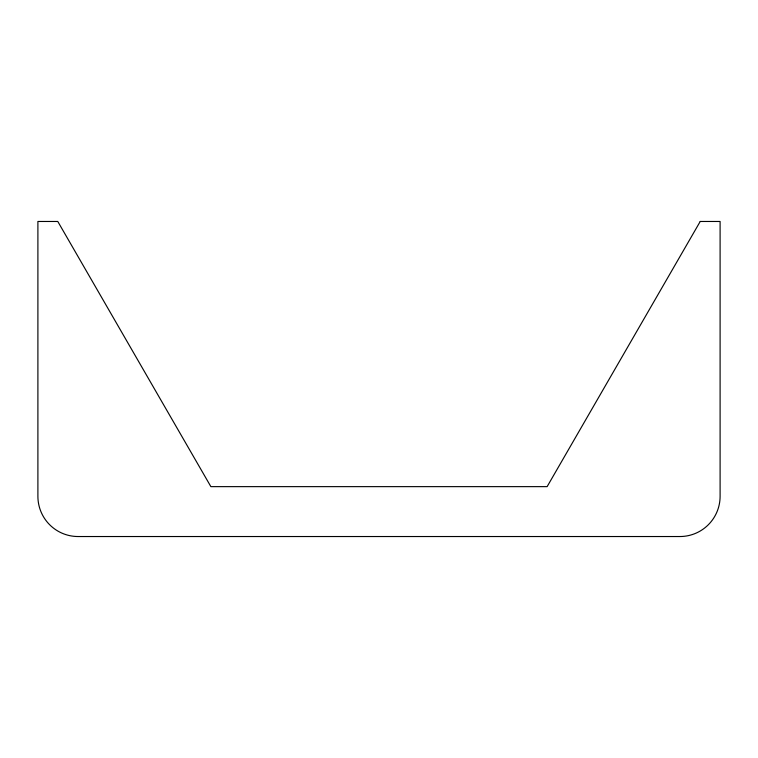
<?xml version="1.0" encoding="UTF-8"?>
<svg xmlns="http://www.w3.org/2000/svg" width="758" height="758" viewBox="0 0 758 758"><rect width="100%" height="100%" fill="white"/><g stroke="black" fill="none" stroke-linecap="round" stroke-linejoin="round"><path stroke-width="1.14" d="M700.221 221.469L547.124 486.636L210.876 486.636L57.779 221.469L37.9 221.469L37.9 496.329A40.202 40.202 0 0 0 78.102 536.531L679.898 536.531A40.202 40.202 0 0 0 720.1 496.329L720.1 221.469L700.221 221.469"/></g></svg>
